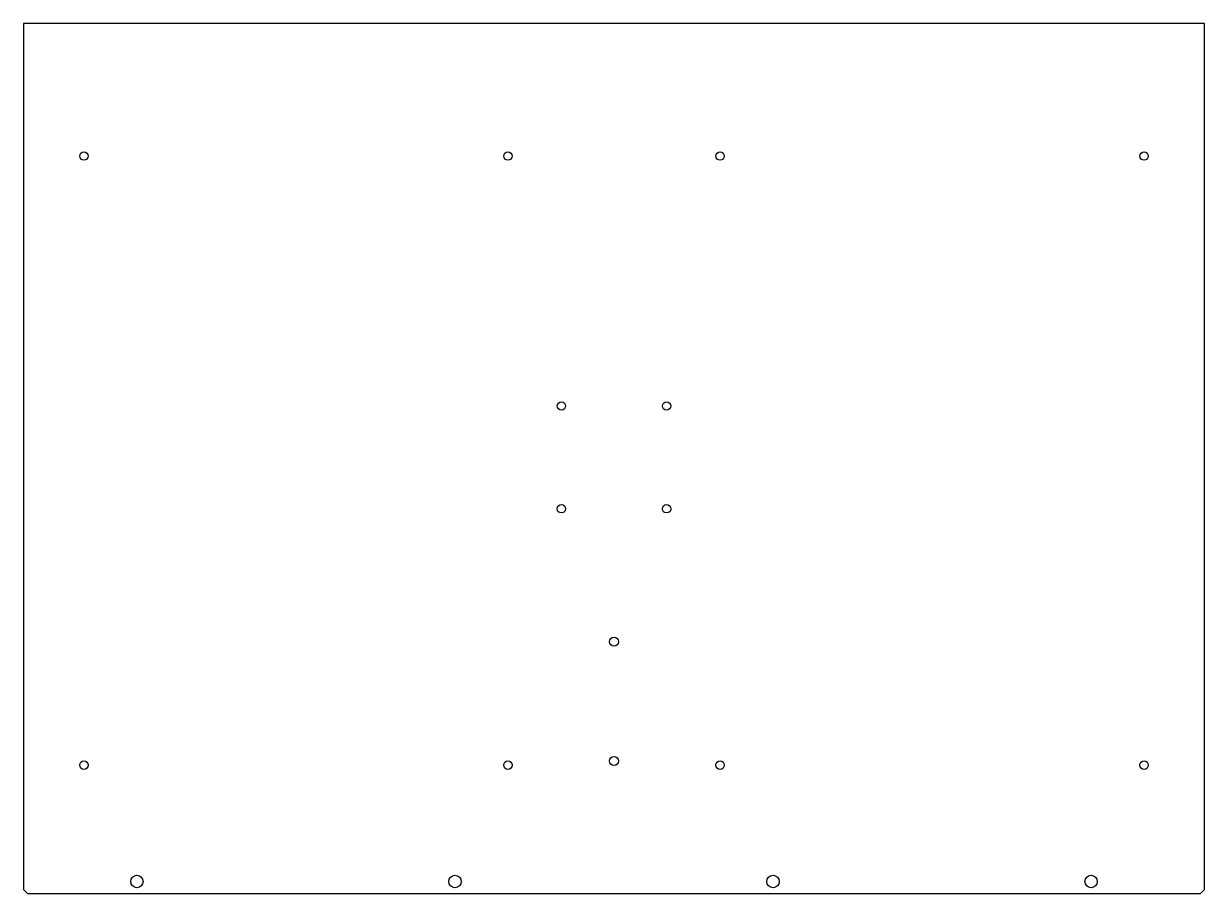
# Model space of a CAD drawing. Header units: millimetres. Extents: x -223 to 223, y 3 to 331.
import ezdxf

# ---------------------------------------------------------------- set-up
doc = ezdxf.new("R2010")
doc.units = ezdxf.units.MM
doc.layers.get('0').update_dxf_attribs({"linetype": 'CONTINUOUS'})

msp = doc.modelspace()

# ---------------------------------------------------------------- linework, layer by layer
msp.add_lwpolyline([(-222.75, 330.95), (-222.75, 330.3), (-222.75, 4), (-221.25, 2.5), (221.25, 2.5), (222.75, 4), (222.75, 330.3), (222.75, 330.95)], close=True)
for centre, radius in [((-200, 280.95), 1.6), ((-40, 280.95), 1.6), ((40, 280.95), 1.6), ((200, 280.95), 1.6), ((-19.85, 186.55), 1.6), ((19.85, 186.55), 1.6), ((-19.85, 147.75), 1.6), ((19.85, 147.75), 1.6), ((0, 97.55), 1.65), ((0, 52.5), 1.65), ((-200, 50.95), 1.6), ((-40, 50.95), 1.6), ((40, 50.95), 1.6), ((200, 50.95), 1.6), ((-180, 7), 2.35), ((-60, 7), 2.35), ((60, 7), 2.35), ((180, 7), 2.35)]:
    msp.add_circle(centre, radius)

doc.saveas('drawing.dxf')
